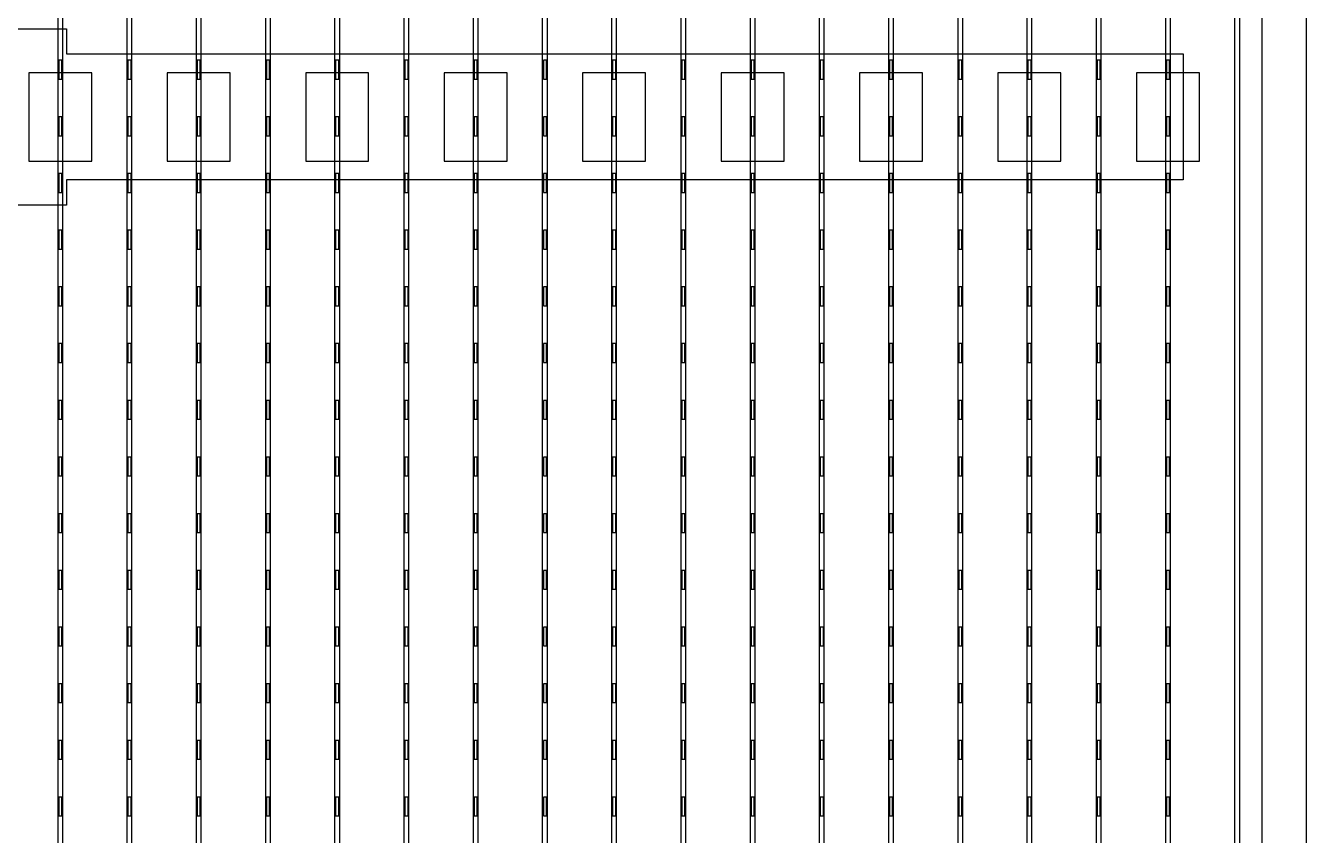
# Model space of a CAD drawing. Header units: millimetres. Extents: x -18 to 142, y -7 to 153.
# Drawn here: x 114.7 to 124.87, y 132.9 to 139.32 of the extents above; entities that cross this region are included whole.
import ezdxf

# ---------------------------------------------------------------- set-up
doc = ezdxf.new("R2010")
doc.units = ezdxf.units.MM
for name, color, linetype in [('BUSBARS', 3, 'Continuous'), ('CELLS', 5, 'Continuous'), ('CONTACT_PADS', 2, 'Continuous'), ('DICING', 4, 'Continuous'), ('FINGERS', 1, 'Continuous'), ('INSULATION', 2, 'Continuous')]:
    doc.layers.add(name, color=color, linetype=linetype)

msp = doc.modelspace()

# ---------------------------------------------------------------- linework, layer by layer
at = {"layer": 'BUSBARS'}
msp.add_lwpolyline([(123.89, 139.1), (123.89, 138.1), (115.02, 138.1), (115.02, 137.9), (113.82, 137.9), (113.82, 138.1), (104.95, 138.1), (104.95, 139.1), (113.82, 139.1), (113.82, 139.3), (115.02, 139.3), (115.02, 139.1), (123.89, 139.1)], close=True, dxfattribs=at)
at = {"layer": 'CELLS'}
msp.add_lwpolyline([(124.87, 124.9), (124.87, 145.8), (103.97, 145.8), (103.97, 124.9), (124.87, 124.9)], close=True, dxfattribs=at)
at = {"layer": 'CONTACT_PADS'}
for points in [[(114.983, 138.9), (114.983, 139.05), (114.958, 139.05), (114.958, 138.9), (114.983, 138.9)], [(115.533, 138.9), (115.533, 139.05), (115.508, 139.05), (115.508, 138.9), (115.533, 138.9)], [(116.083, 138.9), (116.083, 139.05), (116.058, 139.05), (116.058, 138.9), (116.083, 138.9)], [(116.633, 138.9), (116.633, 139.05), (116.608, 139.05), (116.608, 138.9), (116.633, 138.9)], [(117.183, 138.9), (117.183, 139.05), (117.158, 139.05), (117.158, 138.9), (117.183, 138.9)], [(117.733, 138.9), (117.733, 139.05), (117.708, 139.05), (117.708, 138.9), (117.733, 138.9)], [(118.283, 138.9), (118.283, 139.05), (118.258, 139.05), (118.258, 138.9), (118.283, 138.9)], [(118.833, 138.9), (118.833, 139.05), (118.808, 139.05), (118.808, 138.9), (118.833, 138.9)], [(119.383, 138.9), (119.383, 139.05), (119.358, 139.05), (119.358, 138.9), (119.383, 138.9)], [(119.933, 138.9), (119.933, 139.05), (119.908, 139.05), (119.908, 138.9), (119.933, 138.9)], [(120.483, 138.9), (120.483, 139.05), (120.458, 139.05), (120.458, 138.9), (120.483, 138.9)], [(121.033, 138.9), (121.033, 139.05), (121.008, 139.05), (121.008, 138.9), (121.033, 138.9)], [(121.583, 138.9), (121.583, 139.05), (121.558, 139.05), (121.558, 138.9), (121.583, 138.9)], [(122.133, 138.9), (122.133, 139.05), (122.108, 139.05), (122.108, 138.9), (122.133, 138.9)], [(122.683, 138.9), (122.683, 139.05), (122.658, 139.05), (122.658, 138.9), (122.683, 138.9)], [(123.233, 138.9), (123.233, 139.05), (123.208, 139.05), (123.208, 138.9), (123.233, 138.9)], [(123.783, 138.9), (123.783, 139.05), (123.758, 139.05), (123.758, 138.9), (123.783, 138.9)], [(114.983, 138.45), (114.983, 138.6), (114.958, 138.6), (114.958, 138.45), (114.983, 138.45)], [(115.533, 138.45), (115.533, 138.6), (115.508, 138.6), (115.508, 138.45), (115.533, 138.45)], [(116.083, 138.45), (116.083, 138.6), (116.058, 138.6), (116.058, 138.45), (116.083, 138.45)], [(116.633, 138.45), (116.633, 138.6), (116.608, 138.6), (116.608, 138.45), (116.633, 138.45)], [(117.183, 138.45), (117.183, 138.6), (117.158, 138.6), (117.158, 138.45), (117.183, 138.45)], [(117.733, 138.45), (117.733, 138.6), (117.708, 138.6), (117.708, 138.45), (117.733, 138.45)], [(118.283, 138.45), (118.283, 138.6), (118.258, 138.6), (118.258, 138.45), (118.283, 138.45)], [(118.833, 138.45), (118.833, 138.6), (118.808, 138.6), (118.808, 138.45), (118.833, 138.45)], [(119.383, 138.45), (119.383, 138.6), (119.358, 138.6), (119.358, 138.45), (119.383, 138.45)], [(119.933, 138.45), (119.933, 138.6), (119.908, 138.6), (119.908, 138.45), (119.933, 138.45)], [(120.483, 138.45), (120.483, 138.6), (120.458, 138.6), (120.458, 138.45), (120.483, 138.45)], [(121.033, 138.45), (121.033, 138.6), (121.008, 138.6), (121.008, 138.45), (121.033, 138.45)], [(121.583, 138.45), (121.583, 138.6), (121.558, 138.6), (121.558, 138.45), (121.583, 138.45)], [(122.133, 138.45), (122.133, 138.6), (122.108, 138.6), (122.108, 138.45), (122.133, 138.45)], [(122.683, 138.45), (122.683, 138.6), (122.658, 138.6), (122.658, 138.45), (122.683, 138.45)], [(123.233, 138.45), (123.233, 138.6), (123.208, 138.6), (123.208, 138.45), (123.233, 138.45)], [(123.783, 138.45), (123.783, 138.6), (123.758, 138.6), (123.758, 138.45), (123.783, 138.45)], [(114.983, 138), (114.983, 138.15), (114.958, 138.15), (114.958, 138), (114.983, 138)], [(115.533, 138), (115.533, 138.15), (115.508, 138.15), (115.508, 138), (115.533, 138)], [(116.083, 138), (116.083, 138.15), (116.058, 138.15), (116.058, 138), (116.083, 138)], [(116.633, 138), (116.633, 138.15), (116.608, 138.15), (116.608, 138), (116.633, 138)], [(117.183, 138), (117.183, 138.15), (117.158, 138.15), (117.158, 138), (117.183, 138)], [(117.733, 138), (117.733, 138.15), (117.708, 138.15), (117.708, 138), (117.733, 138)], [(118.283, 138), (118.283, 138.15), (118.258, 138.15), (118.258, 138), (118.283, 138)], [(118.833, 138), (118.833, 138.15), (118.808, 138.15), (118.808, 138), (118.833, 138)], [(119.383, 138), (119.383, 138.15), (119.358, 138.15), (119.358, 138), (119.383, 138)], [(119.933, 138), (119.933, 138.15), (119.908, 138.15), (119.908, 138), (119.933, 138)], [(120.483, 138), (120.483, 138.15), (120.458, 138.15), (120.458, 138), (120.483, 138)], [(121.033, 138), (121.033, 138.15), (121.008, 138.15), (121.008, 138), (121.033, 138)], [(121.583, 138), (121.583, 138.15), (121.558, 138.15), (121.558, 138), (121.583, 138)], [(122.133, 138), (122.133, 138.15), (122.108, 138.15), (122.108, 138), (122.133, 138)], [(122.683, 138), (122.683, 138.15), (122.658, 138.15), (122.658, 138), (122.683, 138)], [(123.233, 138), (123.233, 138.15), (123.208, 138.15), (123.208, 138), (123.233, 138)], [(123.783, 138), (123.783, 138.15), (123.758, 138.15), (123.758, 138), (123.783, 138)], [(114.983, 137.55), (114.983, 137.7), (114.958, 137.7), (114.958, 137.55), (114.983, 137.55)], [(115.533, 137.55), (115.533, 137.7), (115.508, 137.7), (115.508, 137.55), (115.533, 137.55)], [(116.083, 137.55), (116.083, 137.7), (116.058, 137.7), (116.058, 137.55), (116.083, 137.55)], [(116.633, 137.55), (116.633, 137.7), (116.608, 137.7), (116.608, 137.55), (116.633, 137.55)], [(117.183, 137.55), (117.183, 137.7), (117.158, 137.7), (117.158, 137.55), (117.183, 137.55)], [(117.733, 137.55), (117.733, 137.7), (117.708, 137.7), (117.708, 137.55), (117.733, 137.55)], [(118.283, 137.55), (118.283, 137.7), (118.258, 137.7), (118.258, 137.55), (118.283, 137.55)], [(118.833, 137.55), (118.833, 137.7), (118.808, 137.7), (118.808, 137.55), (118.833, 137.55)], [(119.383, 137.55), (119.383, 137.7), (119.358, 137.7), (119.358, 137.55), (119.383, 137.55)], [(119.933, 137.55), (119.933, 137.7), (119.908, 137.7), (119.908, 137.55), (119.933, 137.55)], [(120.483, 137.55), (120.483, 137.7), (120.458, 137.7), (120.458, 137.55), (120.483, 137.55)], [(121.033, 137.55), (121.033, 137.7), (121.008, 137.7), (121.008, 137.55), (121.033, 137.55)], [(121.583, 137.55), (121.583, 137.7), (121.558, 137.7), (121.558, 137.55), (121.583, 137.55)], [(122.133, 137.55), (122.133, 137.7), (122.108, 137.7), (122.108, 137.55), (122.133, 137.55)], [(122.683, 137.55), (122.683, 137.7), (122.658, 137.7), (122.658, 137.55), (122.683, 137.55)], [(123.233, 137.55), (123.233, 137.7), (123.208, 137.7), (123.208, 137.55), (123.233, 137.55)], [(123.783, 137.55), (123.783, 137.7), (123.758, 137.7), (123.758, 137.55), (123.783, 137.55)], [(114.983, 137.1), (114.983, 137.25), (114.958, 137.25), (114.958, 137.1), (114.983, 137.1)], [(115.533, 137.1), (115.533, 137.25), (115.508, 137.25), (115.508, 137.1), (115.533, 137.1)], [(116.083, 137.1), (116.083, 137.25), (116.058, 137.25), (116.058, 137.1), (116.083, 137.1)], [(116.633, 137.1), (116.633, 137.25), (116.608, 137.25), (116.608, 137.1), (116.633, 137.1)], [(117.183, 137.1), (117.183, 137.25), (117.158, 137.25), (117.158, 137.1), (117.183, 137.1)], [(117.733, 137.1), (117.733, 137.25), (117.708, 137.25), (117.708, 137.1), (117.733, 137.1)], [(118.283, 137.1), (118.283, 137.25), (118.258, 137.25), (118.258, 137.1), (118.283, 137.1)], [(118.833, 137.1), (118.833, 137.25), (118.808, 137.25), (118.808, 137.1), (118.833, 137.1)], [(119.383, 137.1), (119.383, 137.25), (119.358, 137.25), (119.358, 137.1), (119.383, 137.1)], [(119.933, 137.1), (119.933, 137.25), (119.908, 137.25), (119.908, 137.1), (119.933, 137.1)], [(120.483, 137.1), (120.483, 137.25), (120.458, 137.25), (120.458, 137.1), (120.483, 137.1)], [(121.033, 137.1), (121.033, 137.25), (121.008, 137.25), (121.008, 137.1), (121.033, 137.1)], [(121.583, 137.1), (121.583, 137.25), (121.558, 137.25), (121.558, 137.1), (121.583, 137.1)], [(122.133, 137.1), (122.133, 137.25), (122.108, 137.25), (122.108, 137.1), (122.133, 137.1)], [(122.683, 137.1), (122.683, 137.25), (122.658, 137.25), (122.658, 137.1), (122.683, 137.1)], [(123.233, 137.1), (123.233, 137.25), (123.208, 137.25), (123.208, 137.1), (123.233, 137.1)], [(123.783, 137.1), (123.783, 137.25), (123.758, 137.25), (123.758, 137.1), (123.783, 137.1)], [(114.983, 136.65), (114.983, 136.8), (114.958, 136.8), (114.958, 136.65), (114.983, 136.65)], [(115.533, 136.65), (115.533, 136.8), (115.508, 136.8), (115.508, 136.65), (115.533, 136.65)], [(116.083, 136.65), (116.083, 136.8), (116.058, 136.8), (116.058, 136.65), (116.083, 136.65)], [(116.633, 136.65), (116.633, 136.8), (116.608, 136.8), (116.608, 136.65), (116.633, 136.65)], [(117.183, 136.65), (117.183, 136.8), (117.158, 136.8), (117.158, 136.65), (117.183, 136.65)], [(117.733, 136.65), (117.733, 136.8), (117.708, 136.8), (117.708, 136.65), (117.733, 136.65)], [(118.283, 136.65), (118.283, 136.8), (118.258, 136.8), (118.258, 136.65), (118.283, 136.65)], [(118.833, 136.65), (118.833, 136.8), (118.808, 136.8), (118.808, 136.65), (118.833, 136.65)], [(119.383, 136.65), (119.383, 136.8), (119.358, 136.8), (119.358, 136.65), (119.383, 136.65)], [(119.933, 136.65), (119.933, 136.8), (119.908, 136.8), (119.908, 136.65), (119.933, 136.65)], [(120.483, 136.65), (120.483, 136.8), (120.458, 136.8), (120.458, 136.65), (120.483, 136.65)], [(121.033, 136.65), (121.033, 136.8), (121.008, 136.8), (121.008, 136.65), (121.033, 136.65)], [(121.583, 136.65), (121.583, 136.8), (121.558, 136.8), (121.558, 136.65), (121.583, 136.65)], [(122.133, 136.65), (122.133, 136.8), (122.108, 136.8), (122.108, 136.65), (122.133, 136.65)], [(122.683, 136.65), (122.683, 136.8), (122.658, 136.8), (122.658, 136.65), (122.683, 136.65)], [(123.233, 136.65), (123.233, 136.8), (123.208, 136.8), (123.208, 136.65), (123.233, 136.65)], [(123.783, 136.65), (123.783, 136.8), (123.758, 136.8), (123.758, 136.65), (123.783, 136.65)], [(114.983, 136.2), (114.983, 136.35), (114.958, 136.35), (114.958, 136.2), (114.983, 136.2)], [(115.533, 136.2), (115.533, 136.35), (115.508, 136.35), (115.508, 136.2), (115.533, 136.2)], [(116.083, 136.2), (116.083, 136.35), (116.058, 136.35), (116.058, 136.2), (116.083, 136.2)], [(116.633, 136.2), (116.633, 136.35), (116.608, 136.35), (116.608, 136.2), (116.633, 136.2)], [(117.183, 136.2), (117.183, 136.35), (117.158, 136.35), (117.158, 136.2), (117.183, 136.2)], [(117.733, 136.2), (117.733, 136.35), (117.708, 136.35), (117.708, 136.2), (117.733, 136.2)], [(118.283, 136.2), (118.283, 136.35), (118.258, 136.35), (118.258, 136.2), (118.283, 136.2)], [(118.833, 136.2), (118.833, 136.35), (118.808, 136.35), (118.808, 136.2), (118.833, 136.2)], [(119.383, 136.2), (119.383, 136.35), (119.358, 136.35), (119.358, 136.2), (119.383, 136.2)], [(119.933, 136.2), (119.933, 136.35), (119.908, 136.35), (119.908, 136.2), (119.933, 136.2)], [(120.483, 136.2), (120.483, 136.35), (120.458, 136.35), (120.458, 136.2), (120.483, 136.2)], [(121.033, 136.2), (121.033, 136.35), (121.008, 136.35), (121.008, 136.2), (121.033, 136.2)], [(121.583, 136.2), (121.583, 136.35), (121.558, 136.35), (121.558, 136.2), (121.583, 136.2)], [(122.133, 136.2), (122.133, 136.35), (122.108, 136.35), (122.108, 136.2), (122.133, 136.2)], [(122.683, 136.2), (122.683, 136.35), (122.658, 136.35), (122.658, 136.2), (122.683, 136.2)], [(123.233, 136.2), (123.233, 136.35), (123.208, 136.35), (123.208, 136.2), (123.233, 136.2)], [(123.783, 136.2), (123.783, 136.35), (123.758, 136.35), (123.758, 136.2), (123.783, 136.2)], [(114.983, 135.75), (114.983, 135.9), (114.958, 135.9), (114.958, 135.75), (114.983, 135.75)], [(115.533, 135.75), (115.533, 135.9), (115.508, 135.9), (115.508, 135.75), (115.533, 135.75)], [(116.083, 135.75), (116.083, 135.9), (116.058, 135.9), (116.058, 135.75), (116.083, 135.75)], [(116.633, 135.75), (116.633, 135.9), (116.608, 135.9), (116.608, 135.75), (116.633, 135.75)], [(117.183, 135.75), (117.183, 135.9), (117.158, 135.9), (117.158, 135.75), (117.183, 135.75)], [(117.733, 135.75), (117.733, 135.9), (117.708, 135.9), (117.708, 135.75), (117.733, 135.75)], [(118.283, 135.75), (118.283, 135.9), (118.258, 135.9), (118.258, 135.75), (118.283, 135.75)], [(118.833, 135.75), (118.833, 135.9), (118.808, 135.9), (118.808, 135.75), (118.833, 135.75)], [(119.383, 135.75), (119.383, 135.9), (119.358, 135.9), (119.358, 135.75), (119.383, 135.75)], [(119.933, 135.75), (119.933, 135.9), (119.908, 135.9), (119.908, 135.75), (119.933, 135.75)], [(120.483, 135.75), (120.483, 135.9), (120.458, 135.9), (120.458, 135.75), (120.483, 135.75)], [(121.033, 135.75), (121.033, 135.9), (121.008, 135.9), (121.008, 135.75), (121.033, 135.75)], [(121.583, 135.75), (121.583, 135.9), (121.558, 135.9), (121.558, 135.75), (121.583, 135.75)], [(122.133, 135.75), (122.133, 135.9), (122.108, 135.9), (122.108, 135.75), (122.133, 135.75)], [(122.683, 135.75), (122.683, 135.9), (122.658, 135.9), (122.658, 135.75), (122.683, 135.75)], [(123.233, 135.75), (123.233, 135.9), (123.208, 135.9), (123.208, 135.75), (123.233, 135.75)], [(123.783, 135.75), (123.783, 135.9), (123.758, 135.9), (123.758, 135.75), (123.783, 135.75)], [(114.983, 135.3), (114.983, 135.45), (114.958, 135.45), (114.958, 135.3), (114.983, 135.3)], [(115.533, 135.3), (115.533, 135.45), (115.508, 135.45), (115.508, 135.3), (115.533, 135.3)], [(116.083, 135.3), (116.083, 135.45), (116.058, 135.45), (116.058, 135.3), (116.083, 135.3)], [(116.633, 135.3), (116.633, 135.45), (116.608, 135.45), (116.608, 135.3), (116.633, 135.3)], [(117.183, 135.3), (117.183, 135.45), (117.158, 135.45), (117.158, 135.3), (117.183, 135.3)], [(117.733, 135.3), (117.733, 135.45), (117.708, 135.45), (117.708, 135.3), (117.733, 135.3)], [(118.283, 135.3), (118.283, 135.45), (118.258, 135.45), (118.258, 135.3), (118.283, 135.3)], [(118.833, 135.3), (118.833, 135.45), (118.808, 135.45), (118.808, 135.3), (118.833, 135.3)], [(119.383, 135.3), (119.383, 135.45), (119.358, 135.45), (119.358, 135.3), (119.383, 135.3)], [(119.933, 135.3), (119.933, 135.45), (119.908, 135.45), (119.908, 135.3), (119.933, 135.3)], [(120.483, 135.3), (120.483, 135.45), (120.458, 135.45), (120.458, 135.3), (120.483, 135.3)], [(121.033, 135.3), (121.033, 135.45), (121.008, 135.45), (121.008, 135.3), (121.033, 135.3)], [(121.583, 135.3), (121.583, 135.45), (121.558, 135.45), (121.558, 135.3), (121.583, 135.3)], [(122.133, 135.3), (122.133, 135.45), (122.108, 135.45), (122.108, 135.3), (122.133, 135.3)], [(122.683, 135.3), (122.683, 135.45), (122.658, 135.45), (122.658, 135.3), (122.683, 135.3)], [(123.233, 135.3), (123.233, 135.45), (123.208, 135.45), (123.208, 135.3), (123.233, 135.3)], [(123.783, 135.3), (123.783, 135.45), (123.758, 135.45), (123.758, 135.3), (123.783, 135.3)], [(114.983, 134.85), (114.983, 135), (114.958, 135), (114.958, 134.85), (114.983, 134.85)], [(115.533, 134.85), (115.533, 135), (115.508, 135), (115.508, 134.85), (115.533, 134.85)], [(116.083, 134.85), (116.083, 135), (116.058, 135), (116.058, 134.85), (116.083, 134.85)], [(116.633, 134.85), (116.633, 135), (116.608, 135), (116.608, 134.85), (116.633, 134.85)], [(117.183, 134.85), (117.183, 135), (117.158, 135), (117.158, 134.85), (117.183, 134.85)], [(117.733, 134.85), (117.733, 135), (117.708, 135), (117.708, 134.85), (117.733, 134.85)], [(118.283, 134.85), (118.283, 135), (118.258, 135), (118.258, 134.85), (118.283, 134.85)], [(118.833, 134.85), (118.833, 135), (118.808, 135), (118.808, 134.85), (118.833, 134.85)], [(119.383, 134.85), (119.383, 135), (119.358, 135), (119.358, 134.85), (119.383, 134.85)], [(119.933, 134.85), (119.933, 135), (119.908, 135), (119.908, 134.85), (119.933, 134.85)], [(120.483, 134.85), (120.483, 135), (120.458, 135), (120.458, 134.85), (120.483, 134.85)], [(121.033, 134.85), (121.033, 135), (121.008, 135), (121.008, 134.85), (121.033, 134.85)], [(121.583, 134.85), (121.583, 135), (121.558, 135), (121.558, 134.85), (121.583, 134.85)], [(122.133, 134.85), (122.133, 135), (122.108, 135), (122.108, 134.85), (122.133, 134.85)], [(122.683, 134.85), (122.683, 135), (122.658, 135), (122.658, 134.85), (122.683, 134.85)], [(123.233, 134.85), (123.233, 135), (123.208, 135), (123.208, 134.85), (123.233, 134.85)], [(123.783, 134.85), (123.783, 135), (123.758, 135), (123.758, 134.85), (123.783, 134.85)], [(114.983, 134.4), (114.983, 134.55), (114.958, 134.55), (114.958, 134.4), (114.983, 134.4)], [(115.533, 134.4), (115.533, 134.55), (115.508, 134.55), (115.508, 134.4), (115.533, 134.4)], [(116.083, 134.4), (116.083, 134.55), (116.058, 134.55), (116.058, 134.4), (116.083, 134.4)], [(116.633, 134.4), (116.633, 134.55), (116.608, 134.55), (116.608, 134.4), (116.633, 134.4)], [(117.183, 134.4), (117.183, 134.55), (117.158, 134.55), (117.158, 134.4), (117.183, 134.4)], [(117.733, 134.4), (117.733, 134.55), (117.708, 134.55), (117.708, 134.4), (117.733, 134.4)], [(118.283, 134.4), (118.283, 134.55), (118.258, 134.55), (118.258, 134.4), (118.283, 134.4)], [(118.833, 134.4), (118.833, 134.55), (118.808, 134.55), (118.808, 134.4), (118.833, 134.4)], [(119.383, 134.4), (119.383, 134.55), (119.358, 134.55), (119.358, 134.4), (119.383, 134.4)], [(119.933, 134.4), (119.933, 134.55), (119.908, 134.55), (119.908, 134.4), (119.933, 134.4)], [(120.483, 134.4), (120.483, 134.55), (120.458, 134.55), (120.458, 134.4), (120.483, 134.4)], [(121.033, 134.4), (121.033, 134.55), (121.008, 134.55), (121.008, 134.4), (121.033, 134.4)], [(121.583, 134.4), (121.583, 134.55), (121.558, 134.55), (121.558, 134.4), (121.583, 134.4)], [(122.133, 134.4), (122.133, 134.55), (122.108, 134.55), (122.108, 134.4), (122.133, 134.4)], [(122.683, 134.4), (122.683, 134.55), (122.658, 134.55), (122.658, 134.4), (122.683, 134.4)], [(123.233, 134.4), (123.233, 134.55), (123.208, 134.55), (123.208, 134.4), (123.233, 134.4)], [(123.783, 134.4), (123.783, 134.55), (123.758, 134.55), (123.758, 134.4), (123.783, 134.4)], [(114.983, 133.95), (114.983, 134.1), (114.958, 134.1), (114.958, 133.95), (114.983, 133.95)], [(115.533, 133.95), (115.533, 134.1), (115.508, 134.1), (115.508, 133.95), (115.533, 133.95)], [(116.083, 133.95), (116.083, 134.1), (116.058, 134.1), (116.058, 133.95), (116.083, 133.95)], [(116.633, 133.95), (116.633, 134.1), (116.608, 134.1), (116.608, 133.95), (116.633, 133.95)], [(117.183, 133.95), (117.183, 134.1), (117.158, 134.1), (117.158, 133.95), (117.183, 133.95)], [(117.733, 133.95), (117.733, 134.1), (117.708, 134.1), (117.708, 133.95), (117.733, 133.95)], [(118.283, 133.95), (118.283, 134.1), (118.258, 134.1), (118.258, 133.95), (118.283, 133.95)], [(118.833, 133.95), (118.833, 134.1), (118.808, 134.1), (118.808, 133.95), (118.833, 133.95)], [(119.383, 133.95), (119.383, 134.1), (119.358, 134.1), (119.358, 133.95), (119.383, 133.95)], [(119.933, 133.95), (119.933, 134.1), (119.908, 134.1), (119.908, 133.95), (119.933, 133.95)], [(120.483, 133.95), (120.483, 134.1), (120.458, 134.1), (120.458, 133.95), (120.483, 133.95)], [(121.033, 133.95), (121.033, 134.1), (121.008, 134.1), (121.008, 133.95), (121.033, 133.95)], [(121.583, 133.95), (121.583, 134.1), (121.558, 134.1), (121.558, 133.95), (121.583, 133.95)], [(122.133, 133.95), (122.133, 134.1), (122.108, 134.1), (122.108, 133.95), (122.133, 133.95)], [(122.683, 133.95), (122.683, 134.1), (122.658, 134.1), (122.658, 133.95), (122.683, 133.95)], [(123.233, 133.95), (123.233, 134.1), (123.208, 134.1), (123.208, 133.95), (123.233, 133.95)], [(123.783, 133.95), (123.783, 134.1), (123.758, 134.1), (123.758, 133.95), (123.783, 133.95)], [(114.983, 133.5), (114.983, 133.65), (114.958, 133.65), (114.958, 133.5), (114.983, 133.5)], [(115.533, 133.5), (115.533, 133.65), (115.508, 133.65), (115.508, 133.5), (115.533, 133.5)], [(116.083, 133.5), (116.083, 133.65), (116.058, 133.65), (116.058, 133.5), (116.083, 133.5)], [(116.633, 133.5), (116.633, 133.65), (116.608, 133.65), (116.608, 133.5), (116.633, 133.5)], [(117.183, 133.5), (117.183, 133.65), (117.158, 133.65), (117.158, 133.5), (117.183, 133.5)], [(117.733, 133.5), (117.733, 133.65), (117.708, 133.65), (117.708, 133.5), (117.733, 133.5)], [(118.283, 133.5), (118.283, 133.65), (118.258, 133.65), (118.258, 133.5), (118.283, 133.5)], [(118.833, 133.5), (118.833, 133.65), (118.808, 133.65), (118.808, 133.5), (118.833, 133.5)], [(119.383, 133.5), (119.383, 133.65), (119.358, 133.65), (119.358, 133.5), (119.383, 133.5)], [(119.933, 133.5), (119.933, 133.65), (119.908, 133.65), (119.908, 133.5), (119.933, 133.5)], [(120.483, 133.5), (120.483, 133.65), (120.458, 133.65), (120.458, 133.5), (120.483, 133.5)], [(121.033, 133.5), (121.033, 133.65), (121.008, 133.65), (121.008, 133.5), (121.033, 133.5)], [(121.583, 133.5), (121.583, 133.65), (121.558, 133.65), (121.558, 133.5), (121.583, 133.5)], [(122.133, 133.5), (122.133, 133.65), (122.108, 133.65), (122.108, 133.5), (122.133, 133.5)], [(122.683, 133.5), (122.683, 133.65), (122.658, 133.65), (122.658, 133.5), (122.683, 133.5)], [(123.233, 133.5), (123.233, 133.65), (123.208, 133.65), (123.208, 133.5), (123.233, 133.5)], [(123.783, 133.5), (123.783, 133.65), (123.758, 133.65), (123.758, 133.5), (123.783, 133.5)], [(114.983, 133.05), (114.983, 133.2), (114.958, 133.2), (114.958, 133.05), (114.983, 133.05)], [(115.533, 133.05), (115.533, 133.2), (115.508, 133.2), (115.508, 133.05), (115.533, 133.05)], [(116.083, 133.05), (116.083, 133.2), (116.058, 133.2), (116.058, 133.05), (116.083, 133.05)], [(116.633, 133.05), (116.633, 133.2), (116.608, 133.2), (116.608, 133.05), (116.633, 133.05)], [(117.183, 133.05), (117.183, 133.2), (117.158, 133.2), (117.158, 133.05), (117.183, 133.05)], [(117.733, 133.05), (117.733, 133.2), (117.708, 133.2), (117.708, 133.05), (117.733, 133.05)], [(118.283, 133.05), (118.283, 133.2), (118.258, 133.2), (118.258, 133.05), (118.283, 133.05)], [(118.833, 133.05), (118.833, 133.2), (118.808, 133.2), (118.808, 133.05), (118.833, 133.05)], [(119.383, 133.05), (119.383, 133.2), (119.358, 133.2), (119.358, 133.05), (119.383, 133.05)], [(119.933, 133.05), (119.933, 133.2), (119.908, 133.2), (119.908, 133.05), (119.933, 133.05)], [(120.483, 133.05), (120.483, 133.2), (120.458, 133.2), (120.458, 133.05), (120.483, 133.05)], [(121.033, 133.05), (121.033, 133.2), (121.008, 133.2), (121.008, 133.05), (121.033, 133.05)], [(121.583, 133.05), (121.583, 133.2), (121.558, 133.2), (121.558, 133.05), (121.583, 133.05)], [(122.133, 133.05), (122.133, 133.2), (122.108, 133.2), (122.108, 133.05), (122.133, 133.05)], [(122.683, 133.05), (122.683, 133.2), (122.658, 133.2), (122.658, 133.05), (122.683, 133.05)], [(123.233, 133.05), (123.233, 133.2), (123.208, 133.2), (123.208, 133.05), (123.233, 133.05)], [(123.783, 133.05), (123.783, 133.2), (123.758, 133.2), (123.758, 133.05), (123.783, 133.05)]]:
    msp.add_lwpolyline(points, close=True, dxfattribs=at)
at = {"layer": 'DICING'}
msp.add_line((124.87, -7.35), (124.87, 152.65), dxfattribs=at)
msp.add_line((124.87, -7.35), (124.87, 152.65), dxfattribs=at)
msp.add_line((124.87, -7.35), (124.87, 152.65), dxfattribs=at)
msp.add_line((124.87, -7.35), (124.87, 152.65), dxfattribs=at)
msp.add_line((124.87, -7.35), (124.87, 152.65), dxfattribs=at)
msp.add_line((124.87, -7.35), (124.87, 152.65), dxfattribs=at)
at = {"layer": 'FINGERS'}
for points in [[(114.99, 125.4), (114.99, 145.3), (114.95, 145.3), (114.95, 125.4), (114.99, 125.4)], [(115.54, 125.4), (115.54, 145.3), (115.5, 145.3), (115.5, 125.4), (115.54, 125.4)], [(116.09, 125.4), (116.09, 145.3), (116.05, 145.3), (116.05, 125.4), (116.09, 125.4)], [(116.64, 125.4), (116.64, 145.3), (116.6, 145.3), (116.6, 125.4), (116.64, 125.4)], [(117.19, 125.4), (117.19, 145.3), (117.15, 145.3), (117.15, 125.4), (117.19, 125.4)], [(117.74, 125.4), (117.74, 145.3), (117.7, 145.3), (117.7, 125.4), (117.74, 125.4)], [(118.29, 125.4), (118.29, 145.3), (118.25, 145.3), (118.25, 125.4), (118.29, 125.4)], [(118.84, 125.4), (118.84, 145.3), (118.8, 145.3), (118.8, 125.4), (118.84, 125.4)], [(119.39, 125.4), (119.39, 145.3), (119.35, 145.3), (119.35, 125.4), (119.39, 125.4)], [(119.94, 125.4), (119.94, 145.3), (119.9, 145.3), (119.9, 125.4), (119.94, 125.4)], [(120.49, 125.4), (120.49, 145.3), (120.45, 145.3), (120.45, 125.4), (120.49, 125.4)], [(121.04, 125.4), (121.04, 145.3), (121, 145.3), (121, 125.4), (121.04, 125.4)], [(121.59, 125.4), (121.59, 145.3), (121.55, 145.3), (121.55, 125.4), (121.59, 125.4)], [(122.14, 125.4), (122.14, 145.3), (122.1, 145.3), (122.1, 125.4), (122.14, 125.4)], [(122.69, 125.4), (122.69, 145.3), (122.65, 145.3), (122.65, 125.4), (122.69, 125.4)], [(123.24, 125.4), (123.24, 145.3), (123.2, 145.3), (123.2, 125.4), (123.24, 125.4)], [(123.79, 125.4), (123.79, 145.3), (123.75, 145.3), (123.75, 125.4), (123.79, 125.4)], [(124.34, 125.4), (124.34, 145.3), (124.3, 145.3), (124.3, 125.4), (124.34, 125.4)]]:
    msp.add_lwpolyline(points, close=True, dxfattribs=at)
at = {"layer": 'INSULATION'}
for points in [[(124.52, 125.25), (124.52, 145.45), (104.32, 145.45), (104.32, 125.25), (124.52, 125.25)], [(115.22, 138.25), (115.22, 138.95), (114.72, 138.95), (114.72, 138.25), (115.22, 138.25)], [(116.32, 138.25), (116.32, 138.95), (115.82, 138.95), (115.82, 138.25), (116.32, 138.25)], [(117.42, 138.25), (117.42, 138.95), (116.92, 138.95), (116.92, 138.25), (117.42, 138.25)], [(118.52, 138.25), (118.52, 138.95), (118.02, 138.95), (118.02, 138.25), (118.52, 138.25)], [(119.62, 138.25), (119.62, 138.95), (119.12, 138.95), (119.12, 138.25), (119.62, 138.25)], [(120.72, 138.25), (120.72, 138.95), (120.22, 138.95), (120.22, 138.25), (120.72, 138.25)], [(121.82, 138.25), (121.82, 138.95), (121.32, 138.95), (121.32, 138.25), (121.82, 138.25)], [(122.92, 138.25), (122.92, 138.95), (122.42, 138.95), (122.42, 138.25), (122.92, 138.25)], [(124.02, 138.25), (124.02, 138.95), (123.52, 138.95), (123.52, 138.25), (124.02, 138.25)]]:
    msp.add_lwpolyline(points, close=True, dxfattribs=at)

doc.saveas('drawing.dxf')
